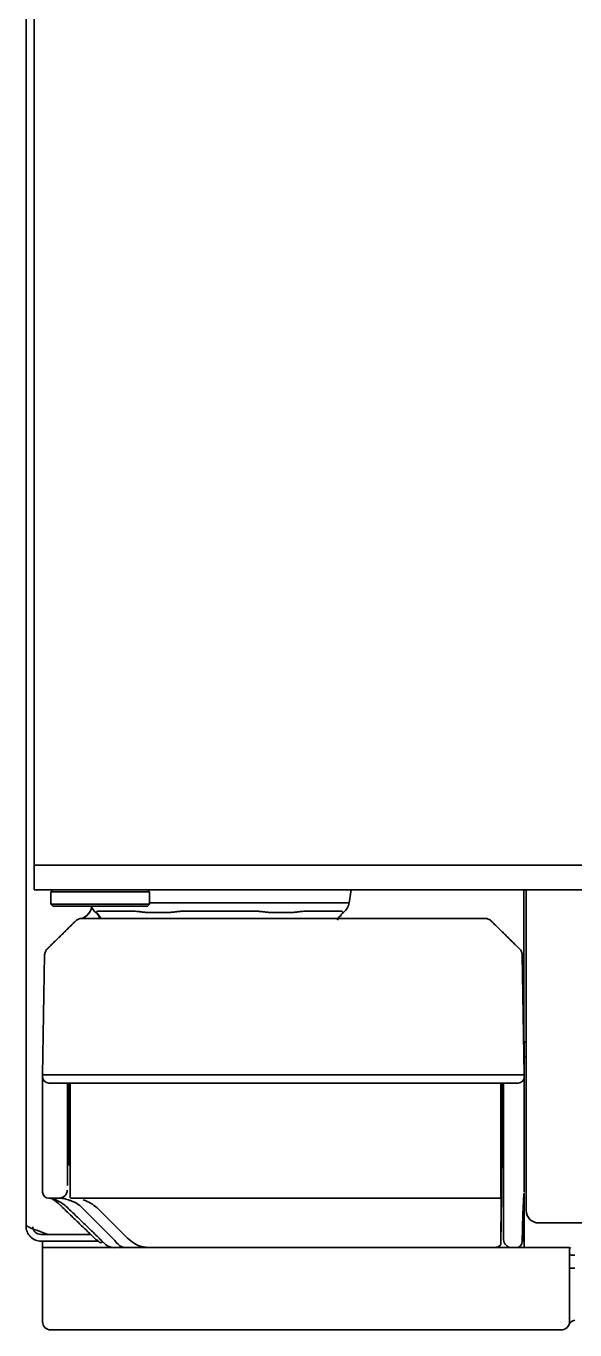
# Model space of a CAD drawing. Extents: x -760 to 4209, y 5795 to 10328.
# Drawn here: x 1850.1 to 1916.7, y 7999.4 to 8157.9 of the extents above; entities that cross this region are included whole.
import ezdxf

# ---------------------------------------------------------------- set-up
doc = ezdxf.new("R2010")
doc.units = 0
doc.header["$LTSCALE"] = 5
doc.layers.add('1', color=7, linetype='CONTINUOUS', true_color=0xffffff)

msp = doc.modelspace()

# ---------------------------------------------------------------- linework, layer by layer
at = {"layer": '1', "color": 7, "linetype": 'Continuous', "lineweight": 35}
for p, q in [((1851.05, 8799.4), (1851.05, 8055.9)), ((1850.05, 8012.25), (1850.05, 8787.58)), ((1851.05, 8052.9), (1851.05, 8055.9)), ((1853.05, 8055.9), (1851.05, 8055.9)), ((2032.23, 8055.9), (1853.05, 8055.9)), ((1851.05, 8052.9), (1853.05, 8052.9)), ((1853.05, 8052.9), (2032.23, 8052.9)), ((1853.3, 8052.9), (1853.05, 8052.65)), ((1853.05, 8052.65), (1865.05, 8052.65)), ((1853.05, 8052.65), (1853.05, 8051.15)), ((1865.05, 8052.65), (1864.8, 8052.9)), ((1865.05, 8051.15), (1865.05, 8052.65)), ((1889.28, 8051.32), (1889.55, 8052.9)), ((1910.52, 8032.48), (1910.52, 8052.91)), ((1910.8, 8013.9), (1910.8, 8052.9)), ((1865.05, 8051.15), (1853.05, 8051.15)), ((1853.05, 8051.15), (1853.3, 8050.9)), ((1864.8, 8050.9), (1865.05, 8051.15)), ((1889.28, 8051.32), (1865.06, 8051.32)), ((1864.8, 8050.9), (1853.3, 8050.9)), ((1858.57, 8050.14), (1858.51, 8050.14)), ((1858.87, 8050.3), (1862.77, 8050.3)), ((1859.09, 8049.54), (1859.12, 8049.5)), ((1864.86, 8050.14), (1867.26, 8050.14)), ((1869.65, 8050.3), (1877.46, 8050.3)), ((1879.84, 8050.14), (1882.25, 8050.14)), ((1884.34, 8050.3), (1888.24, 8050.3)), ((1888.18, 8049.64), (1888.12, 8049.64)), ((1888.54, 8050.14), (1888.6, 8050.14)), ((1859.32, 8049.4), (1903.28, 8049.4)), ((1852.05, 8030.4), (1852.31, 8044.99)), ((1910.3, 8044.99), (1910.55, 8030.4)), ((1910.55, 8032.6), (1910.55, 8034.4)), ((1910.55, 8034.4), (1910.81, 8034.4)), ((1910.55, 8032.6), (1910.81, 8032.6)), ((1910.55, 8030.4), (1910.55, 8032.6)), ((1852.06, 8030.14), (1852.05, 8030.4)), ((1852.05, 8030.4), (1859.05, 8030.4)), ((1852.05, 8029.23), (1852.05, 8017.57)), ((1852.06, 8028.83), (1852.05, 8029.23)), ((1852.06, 8030.06), (1852.06, 8030.14)), ((1859.06, 8029.4), (1852.81, 8029.4)), ((1855.07, 8016.96), (1855.18, 8029.4)), ((1855.3, 8019.43), (1855.3, 8029.4)), ((1855.41, 8028.11), (1855.39, 8029.4)), ((1903.56, 8030.4), (1859.05, 8030.4)), ((1903.55, 8029.4), (1859.06, 8029.4)), ((1909.8, 8029.4), (1903.55, 8029.4)), ((1910.55, 8030.4), (1903.56, 8030.4)), ((1907.72, 8029.4), (1907.7, 8028.15)), ((1907.8, 8029.4), (1907.8, 8019.4)), ((1908.04, 8016.96), (1907.93, 8029.4)), ((1910.55, 8030.4), (1910.55, 8030.14)), ((1910.55, 8030.14), (1910.55, 8030.06)), ((1910.55, 8029.23), (1910.55, 8029.25)), ((1910.55, 8017.57), (1910.55, 8029.23)), ((1910.55, 8028.83), (1910.55, 8029.23)), ((1852.06, 8017.6), (1852.06, 8028.33)), ((1855.07, 8028.52), (1855.07, 8017.8)), ((1855.41, 8017.46), (1855.41, 8027.95)), ((1907.7, 8027.95), (1907.7, 8017.46)), ((1908.04, 8017.8), (1908.04, 8028.52)), ((1910.55, 8028.33), (1910.55, 8017.6)), ((1855.3, 8019.43), (1855.3, 8019.4)), ((1907.8, 8019.4), (1907.74, 8015.65)), ((1907.8, 8019.4), (1907.8, 8015.78)), ((1852.06, 8017.26), (1852.05, 8017.57)), ((1852.06, 8016.15), (1852.05, 8016.4)), ((1908.05, 8016.39), (1908.04, 8016.96)), ((1908.05, 8016.2), (1908.05, 8016.39)), ((1910.55, 8017.26), (1910.55, 8017.57)), ((1910.55, 8016.15), (1910.55, 8016.4)), ((1852.06, 8016.14), (1852.06, 8016.15)), ((1852.81, 8015.41), (1852.81, 8015.4)), ((1854.06, 8015.4), (1852.81, 8015.4)), ((1854.38, 8015.4), (1854.06, 8015.4)), ((1855.37, 8015.65), (1855.37, 8015.65)), ((1855.37, 8015.65), (1855.37, 8015.65)), ((1855.62, 8015.4), (1855.62, 8015.4)), ((1907.49, 8015.4), (1855.62, 8015.4)), ((1907.49, 8015.4), (1907.49, 8015.4)), ((1907.7, 8009.82), (1907.8, 8015.78)), ((1907.74, 8015.65), (1907.74, 8015.52)), ((1907.74, 8015.65), (1907.74, 8015.65)), ((1908.04, 8010.98), (1908.04, 8015.22)), ((1910.42, 8014.28), (1910.46, 8015.02)), ((1910.46, 8015.02), (1910.46, 8015.04)), ((1910.52, 8011), (1910.52, 8015.94)), ((1910.55, 8016.15), (1910.55, 8016.14)), ((1910.55, 8011.2), (1910.55, 8016.03)), ((1854.25, 8014.53), (1854.26, 8014.52)), ((1854.28, 8014.51), (1854.42, 8014.37)), ((1854.79, 8014.52), (1854.93, 8014.39)), ((1860.82, 8010.28), (1856.58, 8014.52)), ((1858.68, 8014.23), (1862.38, 8010.57)), ((1907.73, 8014.4), (1907.7, 8010.74)), ((1850.05, 8012.25), (1850.05, 8012)), ((1910.52, 8012.39), (1910.55, 8012.39)), ((1912.3, 8012.4), (1919.8, 8012.4)), ((2640.3, 8012.4), (1912.3, 8012.4)), ((1851.85, 8011.34), (1852.18, 8011.19)), ((1852.18, 8011), (1851.85, 8011)), ((1852.18, 8010.2), (1851.85, 8010.2)), ((1852.05, 8009.4), (1852.05, 8010.2)), ((1852.18, 8011), (1853.03, 8011)), ((1853.03, 8010.2), (1852.18, 8010.2)), ((1853.03, 8011), (1857.91, 8011)), ((1853.03, 8011), (1857.91, 8011)), ((1853.03, 8010.2), (1858.8, 8010.2)), ((1857.45, 8011), (1857.45, 8011)), ((1908.05, 8010.39), (1908.04, 8010.83)), ((1910.31, 8010.26), (1910.31, 8010.14)), ((1910.55, 8010.2), (1910.31, 8010.2)), ((1910.34, 8011), (1910.52, 8011)), ((1910.35, 8011), (1910.35, 8010.2)), ((1910.55, 8011.4), (1910.52, 8011.4)), ((1910.55, 8009.4), (1910.55, 8011.2)), ((1852.05, 8009.4), (1856.05, 8009.4)), ((1852.05, 8000.4), (1852.05, 8009.4)), ((1856.05, 8009.4), (1860.81, 8009.4)), ((1862.24, 8009.4), (1860.81, 8009.4)), ((1862.82, 8009.4), (1862.24, 8009.4)), ((1865.64, 8009.4), (1862.82, 8009.4)), ((1865.38, 8009.42), (1865.38, 8009.42)), ((1865.38, 8009.42), (1910.55, 8009.42)), ((1865.64, 8009.4), (1865.64, 8009.42)), ((1916.05, 8009.4), (1865.64, 8009.4)), ((1906.7, 8009.42), (1906.7, 8009.42)), ((1907.3, 8009.4), (1907.3, 8009.46)), ((1909.05, 8009.4), (1907.3, 8009.4)), ((1909.56, 8009.4), (1909.05, 8009.4)), ((1909.56, 8009.4), (1910.55, 8009.4)), ((1916.05, 8009.4), (1916.05, 8000.4)), ((1916.2, 8008.5), (1916.71, 8008.5)), ((1916.05, 8006.9), (1916.7, 8006.9)), ((1856.05, 7999.4), (1853.05, 7999.4)), ((1912.05, 7999.4), (1856.05, 7999.4)), ((1915.05, 7999.4), (1912.05, 7999.4))]:
    msp.add_line(p, q, dxfattribs=at)
for centre, radius, start, end in [((1887.31, 8051.66), 2, 310.3644, 350), ((1856.09, 8051.25), 2, 292.4987, 345.5395), ((1859.8, 8051.66), 2, 202.3861, 229.6356), ((1857.21, 8048.62), 2, 30.9598, 49.6356), ((1859.36, 8049.9), 0.5, 210.9598, 239.2188), ((1889.9, 8048.62), 2, 130.3644, 149.0402), ((1852.81, 8030.15), 0.75, 181, 270), ((1909.8, 8030.15), 0.75, 270, 359), ((1907.71, 8026.15), 0.25, 0.5, 67.9564), ((1854.06, 8016.4), 1, 270, 359.5), ((1852.81, 8016.15), 0.75, 181, 270), ((1855.62, 8015.65), 0.25, 181, 270), ((1907.49, 8015.65), 0.25, 270, 359), ((1912.3, 8013.9), 1.5, 180, 270), ((1853.03, 8013), 2, 245, 270), ((1909.56, 8010.15), 0.75, 270, 359), ((1916.34, 8009.15), 0.283, 118.0725, 180), ((1916.34, 8008.75), 0.283, 180, 241.9275), ((1853.05, 8000.4), 1, 180, 270), ((1915.05, 8000.4), 1, 270, 0), ((1916.89, 7999.6), 1, 100.5465, 156.4218)]:
    msp.add_arc(centre, radius, start, end, dxfattribs=at)
for centre, major_axis, ratio, start_param, end_param in [((1856.09, 8051.25), (-2, 0.03), 1, 1.993026, 2.906572), ((1857.28, 8048.62), (0, 2), 0.995747, 5.252739, 5.578694), ((1858.72, 8051.4), (0, 2), 0.34202, 3.141593, 3.543617), ((1859.42, 8049.9), (0, 0.5), 0.995747, 2.111147, 2.469533), ((1887.69, 8049.9), (0, 0.5), 0.995731, 3.855579, 4.172039), ((1854.98, 8022.39), (0.07, 8), 0.007322, 5.585118, 5.780143), ((1908.13, 8022.39), (-0.07, 8), 0.007322, 0.503042, 0.698068), ((1852.24, 8022.39), (-0.14, 7.75), 0.014644, 0.590542, 0.697876), ((1855.58, 8022.4), (-0.13, 7.25), 0.014644, 0.662119, 0.697885), ((1907.53, 8022.4), (0.13, 7.25), 0.014644, 5.58531, 5.627582), ((1910.37, 8022.39), (0.14, 7.75), 0.014644, 5.585309, 5.692643), ((1855.13, 8022.39), (0.05, 6), 0.007322, 2.443525, 2.704319), ((1907.98, 8022.39), (-0.05, 6), 0.007322, 3.578867, 3.83966), ((1851.92, 8022.39), (-0.11, 6.25), 0.014644, 3.748689, 3.839469), ((1855.24, 8023.4), (-0.14, 7.75), 0.014644, 3.141337, 3.839469), ((1907.87, 8023.4), (0.14, 7.75), 0.014644, 2.443717, 3.141848), ((1908.09, 8012.39), (-0.03, 4), 0.008727, 0.317988, 0.785322), ((1910.69, 8022.39), (0.11, 6.25), 0.014644, 2.443716, 2.534496), ((1852.81, 8016.16), (0.75, 0.013), 0.998302, 3.141593, 4.694965), ((1855.62, 8015.65), (0, -0.25), 0.999893, 4.729842, 6.283185), ((1855.62, 8015.65), (0, 0.25), 0.999893, 1.58825, 3.141593), ((1853.7, 8012.4), (4, 0.08), 0.749739, 1.033696, 1.082401), ((1853.68, 8012.4), (4.05, 0.08), 0.740554, 0.758231, 1.034719), ((1855.78, 8011.4), (-4.09, 0.99), 0.946888, 4.175849, 4.643855), ((1907.49, 8015.65), (0, -0.25), 0.999893, 0, 1.553343), ((1907.66, 8011.4), (0.07, 4.25), 0.008725, 5.497939, 6.035025), ((1910.49, 8012.39), (0.07, 3.75), 0.030238, 0.459599, 0.785927), ((1852.09, 8012.4), (-3.91, 0.18), 0.765409, 3.985656, 3.9971), ((1859.36, 8010.67), (0.473, 0.582), 0.6052, 3.131593, 4.072662), ((1860.75, 8012.4), (-0.13, 3), 0.749413, 2.41717, 3.109922), ((1862.27, 8012.4), (0.05, 3), 0.674861, 2.366455, 2.878473), ((1864.94, 8013.4), (-0.63, 3.96), 0.922648, 2.211488, 2.753255), ((1907.45, 8009.83), (0.25, 0.002), 0.952691, 4.702955, 6.254471), ((1907.77, 8013.4), (0.07, 3.75), 0.008725, 2.356347, 2.832932), ((1908.02, 8012.39), (-0.02, 2), 0.008727, 3.807484, 3.926914), ((1909.05, 8010.4), (-1, -0.009), 1, 0, 1.56207), ((1862.26, 8012.4), (0.04, 3), 0.666585, 2.878084, 3.151463)]:
    msp.add_ellipse(centre, major_axis=major_axis, ratio=ratio, start_param=start_param, end_param=end_param, dxfattribs=at)
for points, knots in [([(1858.57, 8050.14), (1858.58, 8050.14), (1858.59, 8050.14), (1858.6, 8050.15), (1858.6, 8050.15), (1858.6, 8050.16), (1858.61, 8050.17), (1858.61, 8050.19), (1858.62, 8050.19), (1858.62, 8050.21), (1858.63, 8050.22), (1858.64, 8050.23), (1858.64, 8050.24), (1858.67, 8050.26), (1858.68, 8050.27), (1858.71, 8050.28)], [0, 0, 0, 0, 0.125, 0.125, 0.25, 0.25, 0.375, 0.375, 0.5, 0.5, 0.625, 0.625, 0.75, 0.75, 1, 1, 1, 1]), ([(1858.71, 8050.28), (1858.73, 8050.29), (1858.75, 8050.29), (1858.8, 8050.3), (1858.83, 8050.3), (1858.87, 8050.3)], [0, 0, 0, 0, 0.5, 0.5, 1, 1, 1, 1]), ([(1859.16, 8049.43), (1859.14, 8049.47), (1859.12, 8049.51), (1859.08, 8049.57), (1859.06, 8049.6), (1859.02, 8049.64), (1859.01, 8049.64), (1858.99, 8049.64)], [0, 0, 0, 0, 0.304363, 0.304363, 0.652181, 0.652181, 1, 1, 1, 1]), ([(1862.77, 8050.3), (1862.86, 8050.3), (1862.95, 8050.3), (1863.13, 8050.29), (1863.22, 8050.29), (1863.31, 8050.28)], [0, 0, 0, 0, 0.5, 0.5, 1, 1, 1, 1]), ([(1863.31, 8050.28), (1863.44, 8050.27), (1863.56, 8050.26), (1863.75, 8050.24), (1863.81, 8050.23), (1863.94, 8050.22), (1864.01, 8050.21), (1864.14, 8050.19), (1864.21, 8050.19), (1864.34, 8050.17), (1864.4, 8050.16), (1864.54, 8050.15), (1864.6, 8050.15), (1864.73, 8050.14), (1864.8, 8050.14), (1864.86, 8050.14)], [0, 0, 0, 0, 0.25, 0.25, 0.375, 0.375, 0.5, 0.5, 0.625, 0.625, 0.75, 0.75, 0.875, 0.875, 1, 1, 1, 1]), ([(1867.26, 8050.14), (1867.34, 8050.14), (1867.41, 8050.14), (1867.55, 8050.15), (1867.62, 8050.15), (1867.75, 8050.16), (1867.82, 8050.17), (1867.96, 8050.19), (1868.03, 8050.19), (1868.17, 8050.21), (1868.24, 8050.22), (1868.38, 8050.23), (1868.45, 8050.24), (1868.66, 8050.26), (1868.8, 8050.27), (1868.95, 8050.28)], [0, 0, 0, 0, 0.125, 0.125, 0.25, 0.25, 0.375, 0.375, 0.5, 0.5, 0.625, 0.625, 0.75, 0.75, 1, 1, 1, 1]), ([(1868.95, 8050.28), (1869.06, 8050.29), (1869.18, 8050.29), (1869.41, 8050.3), (1869.53, 8050.3), (1869.65, 8050.3)], [0, 0, 0, 0, 0.5, 0.5, 1, 1, 1, 1]), ([(1877.46, 8050.3), (1877.58, 8050.3), (1877.7, 8050.3), (1877.93, 8050.29), (1878.04, 8050.29), (1878.16, 8050.28)], [0, 0, 0, 0, 0.5, 0.5, 1, 1, 1, 1]), ([(1878.16, 8050.28), (1878.31, 8050.27), (1878.45, 8050.26), (1878.66, 8050.24), (1878.73, 8050.23), (1878.87, 8050.22), (1878.94, 8050.21), (1879.08, 8050.19), (1879.15, 8050.19), (1879.29, 8050.17), (1879.35, 8050.16), (1879.49, 8050.15), (1879.56, 8050.15), (1879.7, 8050.14), (1879.77, 8050.14), (1879.84, 8050.14)], [0, 0, 0, 0, 0.25, 0.25, 0.375, 0.375, 0.5, 0.5, 0.625, 0.625, 0.75, 0.75, 0.875, 0.875, 1, 1, 1, 1]), ([(1882.25, 8050.14), (1882.31, 8050.14), (1882.38, 8050.14), (1882.51, 8050.15), (1882.57, 8050.15), (1882.7, 8050.16), (1882.77, 8050.17), (1882.9, 8050.19), (1882.97, 8050.19), (1883.1, 8050.21), (1883.16, 8050.22), (1883.29, 8050.23), (1883.36, 8050.24), (1883.55, 8050.26), (1883.67, 8050.27), (1883.79, 8050.28)], [0, 0, 0, 0, 0.125, 0.125, 0.25, 0.25, 0.375, 0.375, 0.5, 0.5, 0.625, 0.625, 0.75, 0.75, 1, 1, 1, 1]), ([(1883.79, 8050.28), (1883.89, 8050.29), (1883.98, 8050.29), (1884.16, 8050.3), (1884.25, 8050.3), (1884.34, 8050.3)], [0, 0, 0, 0, 0.5, 0.5, 1, 1, 1, 1]), ([(1887.86, 8049.18), (1887.9, 8049.28), (1887.96, 8049.45), (1888.01, 8049.53), (1888.02, 8049.54), (1888.02, 8049.54)], [0, 0, 0, 0, 0.424746, 0.892089, 1, 1, 1, 1]), ([(1888.12, 8049.64), (1888.1, 8049.64), (1888.09, 8049.64), (1888.05, 8049.6), (1888.03, 8049.57), (1888.01, 8049.53), (1888, 8049.52), (1887.99, 8049.5), (1887.98, 8049.48), (1887.96, 8049.44), (1887.95, 8049.42)], [0, 0, 0, 0, 0.345416, 0.345416, 0.690831, 0.690831, 0.777185, 0.777185, 0.863539, 1, 1, 1, 1]), ([(1888.24, 8050.3), (1888.28, 8050.3), (1888.3, 8050.3), (1888.36, 8050.29), (1888.38, 8050.29), (1888.4, 8050.28)], [0, 0, 0, 0, 0.5, 0.5, 1, 1, 1, 1]), ([(1888.4, 8050.28), (1888.42, 8050.27), (1888.44, 8050.26), (1888.47, 8050.24), (1888.47, 8050.23), (1888.48, 8050.22), (1888.49, 8050.21), (1888.49, 8050.19), (1888.5, 8050.19), (1888.5, 8050.17), (1888.5, 8050.16), (1888.51, 8050.15), (1888.51, 8050.15), (1888.52, 8050.14), (1888.53, 8050.14), (1888.54, 8050.14)], [0, 0, 0, 0, 0.25, 0.25, 0.375, 0.375, 0.5, 0.5, 0.625, 0.625, 0.75, 0.75, 0.875, 0.875, 1, 1, 1, 1]), ([(1856.09, 8049.12), (1856.14, 8049.16), (1856.19, 8049.2), (1856.3, 8049.27), (1856.36, 8049.3), (1856.48, 8049.35), (1856.54, 8049.37), (1856.67, 8049.4), (1856.73, 8049.4), (1856.8, 8049.4)], [0, 0, 0, 0, 0.25, 0.25, 0.5, 0.5, 0.75, 0.75, 1, 1, 1, 1]), ([(1856.8, 8049.4), (1856.8, 8049.4), (1856.8, 8049.4), (1856.82, 8049.4), (1856.82, 8049.4), (1856.84, 8049.4), (1856.85, 8049.4), (1856.86, 8049.4), (1856.87, 8049.4), (1856.89, 8049.4), (1856.91, 8049.4), (1856.93, 8049.4), (1856.94, 8049.4), (1856.97, 8049.4), (1856.99, 8049.4), (1857.04, 8049.4), (1857.07, 8049.4), (1857.15, 8049.4), (1857.19, 8049.4), (1857.28, 8049.4), (1857.33, 8049.4), (1857.41, 8049.4), (1857.44, 8049.4), (1857.49, 8049.4), (1857.52, 8049.4), (1857.61, 8049.4), (1857.67, 8049.4), (1857.8, 8049.4), (1857.86, 8049.4), (1857.96, 8049.4), (1858, 8049.4), (1858.05, 8049.4), (1858.07, 8049.4), (1858.1, 8049.4), (1858.12, 8049.4), (1858.21, 8049.4), (1858.28, 8049.4), (1858.43, 8049.4), (1858.51, 8049.4), (1858.67, 8049.4), (1858.75, 8049.4), (1858.87, 8049.4), (1858.91, 8049.4), (1858.99, 8049.4), (1859.03, 8049.4), (1859.11, 8049.4), (1859.15, 8049.4), (1859.21, 8049.4), (1859.23, 8049.4), (1859.27, 8049.4), (1859.3, 8049.4), (1859.32, 8049.4)], [0, 0, 0, 0, 0.0625, 0.0625, 0.09375, 0.09375, 0.125, 0.125, 0.15625, 0.15625, 0.1875, 0.1875, 0.21875, 0.21875, 0.25, 0.25, 0.3125, 0.3125, 0.375, 0.375, 0.4375, 0.4375, 0.46875, 0.46875, 0.5, 0.5, 0.5625, 0.5625, 0.625, 0.625, 0.65625, 0.65625, 0.671875, 0.671875, 0.6875, 0.6875, 0.75, 0.75, 0.8125, 0.8125, 0.875, 0.875, 0.90625, 0.90625, 0.9375, 0.9375, 0.96875, 0.96875, 0.984375, 0.984375, 1, 1, 1, 1]), ([(1903.28, 8049.4), (1903.36, 8049.4), (1903.45, 8049.4), (1903.57, 8049.4), (1903.61, 8049.4), (1903.69, 8049.4), (1903.73, 8049.4), (1903.81, 8049.4), (1903.85, 8049.4), (1903.93, 8049.4), (1903.97, 8049.4), (1904.05, 8049.4), (1904.08, 8049.4), (1904.16, 8049.4), (1904.2, 8049.4), (1904.31, 8049.4), (1904.39, 8049.4), (1904.53, 8049.4), (1904.6, 8049.4), (1904.74, 8049.4), (1904.8, 8049.4), (1904.88, 8049.4), (1904.9, 8049.4), (1904.93, 8049.4), (1904.98, 8049.4), (1905.02, 8049.4), (1905.11, 8049.4), (1905.17, 8049.4), (1905.27, 8049.4), (1905.32, 8049.4), (1905.39, 8049.4), (1905.41, 8049.4), (1905.44, 8049.4), (1905.45, 8049.4), (1905.47, 8049.4), (1905.48, 8049.4), (1905.53, 8049.4), (1905.57, 8049.4), (1905.64, 8049.4), (1905.66, 8049.4), (1905.71, 8049.4), (1905.74, 8049.4), (1905.76, 8049.4), (1905.77, 8049.4), (1905.78, 8049.4), (1905.79, 8049.4), (1905.8, 8049.4), (1905.8, 8049.4), (1905.81, 8049.4), (1905.81, 8049.4), (1905.81, 8049.4), (1905.81, 8049.4), (1905.81, 8049.4)], [0, 0, 0, 0, 0.0625, 0.0625, 0.09375, 0.09375, 0.125, 0.125, 0.15625, 0.15625, 0.1875, 0.1875, 0.21875, 0.21875, 0.25, 0.25, 0.3125, 0.3125, 0.375, 0.375, 0.4375, 0.4375, 0.453125, 0.453125, 0.46875, 0.5, 0.5, 0.5625, 0.5625, 0.625, 0.625, 0.65625, 0.65625, 0.671875, 0.671875, 0.6875, 0.6875, 0.75, 0.75, 0.8125, 0.8125, 0.875, 0.875, 0.90625, 0.90625, 0.9375, 0.9375, 0.96875, 0.96875, 0.984375, 0.984375, 1, 1, 1, 1]), ([(1906.52, 8049.12), (1906.47, 8049.16), (1906.42, 8049.2), (1906.31, 8049.27), (1906.25, 8049.3), (1906.13, 8049.35), (1906.07, 8049.37), (1905.94, 8049.4), (1905.88, 8049.4), (1905.81, 8049.4)], [0, 0, 0, 0, 0.25, 0.25, 0.5, 0.5, 0.75, 0.75, 1, 1, 1, 1]), ([(1852.61, 8045.69), (1852.56, 8045.64), (1852.52, 8045.59), (1852.45, 8045.49), (1852.42, 8045.43), (1852.37, 8045.31), (1852.35, 8045.25), (1852.32, 8045.12), (1852.31, 8045.06), (1852.31, 8044.99)], [0, 0, 0, 0, 0.25, 0.25, 0.5, 0.5, 0.75, 0.75, 1, 1, 1, 1]), ([(1910, 8045.69), (1910.05, 8045.64), (1910.09, 8045.59), (1910.16, 8045.49), (1910.19, 8045.43), (1910.24, 8045.31), (1910.26, 8045.25), (1910.29, 8045.12), (1910.3, 8045.06), (1910.3, 8044.99)], [0, 0, 0, 0, 0.25, 0.25, 0.5, 0.5, 0.75, 0.75, 1, 1, 1, 1]), ([(1852.06, 8028.83), (1852.06, 8028.83), (1852.06, 8028.84), (1852.06, 8028.85), (1852.06, 8028.86), (1852.06, 8028.9), (1852.06, 8028.96), (1852.06, 8029.1), (1852.06, 8029.27), (1852.06, 8029.4), (1852.06, 8029.49), (1852.06, 8029.52), (1852.06, 8029.57), (1852.06, 8029.6), (1852.06, 8029.68), (1852.06, 8029.73), (1852.06, 8029.79), (1852.06, 8029.81), (1852.06, 8029.85), (1852.06, 8029.87), (1852.06, 8029.93), (1852.06, 8029.96), (1852.06, 8030), (1852.06, 8030.02), (1852.06, 8030.04), (1852.06, 8030.05), (1852.06, 8030.06), (1852.06, 8030.06), (1852.06, 8030.06), (1852.06, 8030.06)], [0, 0, 0, 0, 0.007812, 0.007812, 0.015625, 0.03125, 0.0625, 0.125, 0.25, 0.375, 0.375, 0.4375, 0.4375, 0.5, 0.5, 0.625, 0.625, 0.6875, 0.6875, 0.75, 0.75, 0.875, 0.875, 0.9375, 0.96875, 0.984375, 0.992188, 0.992188, 1, 1, 1, 1]), ([(1910.55, 8030.06), (1910.55, 8030.06), (1910.55, 8030.06), (1910.55, 8030.06), (1910.55, 8030.05), (1910.55, 8030.04), (1910.55, 8030.02), (1910.55, 8029.98), (1910.55, 8029.9), (1910.55, 8029.81), (1910.55, 8029.75), (1910.55, 8029.73), (1910.55, 8029.68), (1910.55, 8029.65), (1910.55, 8029.57), (1910.55, 8029.52), (1910.55, 8029.43), (1910.55, 8029.4), (1910.55, 8029.34), (1910.55, 8029.3), (1910.55, 8029.2), (1910.55, 8029.13), (1910.55, 8029.02), (1910.55, 8028.96), (1910.55, 8028.9), (1910.55, 8028.86), (1910.55, 8028.85), (1910.55, 8028.84), (1910.55, 8028.83), (1910.55, 8028.83)], [0, 0, 0, 0, 0.007812, 0.007812, 0.015625, 0.03125, 0.0625, 0.125, 0.25, 0.375, 0.375, 0.4375, 0.4375, 0.5, 0.5, 0.625, 0.625, 0.6875, 0.6875, 0.75, 0.75, 0.875, 0.875, 0.9375, 0.96875, 0.984375, 0.992187, 0.992187, 1, 1, 1, 1]), ([(1907.7, 8028.15), (1907.7, 8028.15), (1907.7, 8028.14), (1907.7, 8028.14), (1907.7, 8028.14), (1907.7, 8028.14)], [0, 0, 0, 0, 0.516205, 0.516205, 1, 1, 1, 1]), ([(1852.06, 8016.15), (1852.06, 8016.15), (1852.06, 8016.15), (1852.06, 8016.15), (1852.06, 8016.16), (1852.06, 8016.17), (1852.06, 8016.18), (1852.06, 8016.21), (1852.06, 8016.23), (1852.06, 8016.27), (1852.06, 8016.29), (1852.06, 8016.32), (1852.06, 8016.34), (1852.06, 8016.39), (1852.06, 8016.44), (1852.06, 8016.51), (1852.06, 8016.53), (1852.06, 8016.58), (1852.06, 8016.61), (1852.06, 8016.69), (1852.06, 8016.81), (1852.06, 8016.95), (1852.06, 8017.06), (1852.06, 8017.12), (1852.06, 8017.19), (1852.06, 8017.22), (1852.06, 8017.24), (1852.06, 8017.25), (1852.06, 8017.26)], [0, 0, 0, 0, 0.015625, 0.015625, 0.03125, 0.0625, 0.125, 0.125, 0.25, 0.25, 0.3125, 0.3125, 0.375, 0.375, 0.5, 0.5, 0.5625, 0.5625, 0.625, 0.625, 0.75, 0.875, 0.875, 0.9375, 0.96875, 0.984375, 0.984375, 1, 1, 1, 1]), ([(1910.55, 8017.26), (1910.55, 8017.25), (1910.55, 8017.24), (1910.55, 8017.22), (1910.55, 8017.19), (1910.55, 8017.12), (1910.55, 8017.06), (1910.55, 8016.95), (1910.55, 8016.88), (1910.55, 8016.78), (1910.55, 8016.75), (1910.55, 8016.69), (1910.55, 8016.66), (1910.55, 8016.58), (1910.55, 8016.53), (1910.55, 8016.46), (1910.55, 8016.44), (1910.55, 8016.39), (1910.55, 8016.37), (1910.55, 8016.32), (1910.55, 8016.25), (1910.55, 8016.21), (1910.55, 8016.18), (1910.55, 8016.17), (1910.55, 8016.16), (1910.55, 8016.15), (1910.55, 8016.15), (1910.55, 8016.15), (1910.55, 8016.15)], [0, 0, 0, 0, 0.015625, 0.015625, 0.03125, 0.0625, 0.125, 0.125, 0.25, 0.25, 0.3125, 0.3125, 0.375, 0.375, 0.5, 0.5, 0.5625, 0.5625, 0.625, 0.625, 0.75, 0.875, 0.875, 0.9375, 0.96875, 0.984375, 0.984375, 1, 1, 1, 1]), ([(1853.04, 8015.4), (1853.04, 8015.4), (1853.05, 8015.41), (1853.12, 8015.38), (1853.39, 8015.23), (1853.79, 8014.94), (1854.11, 8014.65), (1854.25, 8014.51)], [0, 0, 0, 0, 0.0284, 0.180113, 0.408365, 0.749257, 1, 1, 1, 1]), ([(1853.1, 8015.4), (1853.15, 8015.4), (1853.19, 8015.4), (1853.3, 8015.37), (1853.36, 8015.36), (1853.48, 8015.31), (1853.54, 8015.29), (1853.62, 8015.25), (1853.64, 8015.24), (1853.67, 8015.22), (1853.69, 8015.21), (1853.74, 8015.19), (1853.78, 8015.17), (1853.89, 8015.11), (1853.96, 8015.07), (1854.11, 8014.98), (1854.19, 8014.93), (1854.35, 8014.83), (1854.43, 8014.78), (1854.55, 8014.69), (1854.59, 8014.67), (1854.67, 8014.61), (1854.71, 8014.58), (1854.75, 8014.55)], [0, 0, 0, 0, 0.125, 0.125, 0.25, 0.25, 0.375, 0.375, 0.40625, 0.40625, 0.4375, 0.4375, 0.5, 0.5, 0.625, 0.625, 0.75, 0.75, 0.875, 0.875, 0.9375, 0.9375, 1, 1, 1, 1]), ([(1855.52, 8015.09), (1855.41, 8015.13), (1855.3, 8015.17), (1855.08, 8015.25), (1854.98, 8015.28), (1854.84, 8015.32), (1854.79, 8015.34), (1854.72, 8015.35), (1854.7, 8015.36), (1854.66, 8015.37), (1854.63, 8015.37), (1854.53, 8015.39), (1854.45, 8015.4), (1854.38, 8015.4)], [0, 0, 0, 0, 0.25, 0.25, 0.5, 0.5, 0.625, 0.625, 0.6875, 0.6875, 0.75, 0.75, 1, 1, 1, 1]), ([(1910.52, 8015.95), (1910.51, 8015.94), (1910.51, 8015.93), (1910.51, 8015.89), (1910.51, 8015.85), (1910.5, 8015.81), (1910.5, 8015.78), (1910.5, 8015.77), (1910.5, 8015.75)], [0, 0, 0, 0, 0.175555, 0.175555, 0.587778, 0.793889, 0.793889, 1, 1, 1, 1]), ([(1854.93, 8014.39), (1855.11, 8014.22), (1855.29, 8014.05), (1855.65, 8013.71), (1855.83, 8013.54), (1856.37, 8013.02), (1856.72, 8012.68), (1857.44, 8012), (1857.79, 8011.65), (1858.5, 8010.97), (1858.85, 8010.62), (1859.2, 8010.28)], [0, 0, 0, 0, 0.125, 0.125, 0.25, 0.25, 0.5, 0.5, 0.75, 0.75, 1, 1, 1, 1]), ([(1910.42, 8014.3), (1910.42, 8014.15), (1910.41, 8014.01), (1910.4, 8013.71), (1910.39, 8013.57), (1910.38, 8013.13), (1910.37, 8012.84), (1910.35, 8012.26), (1910.35, 8011.96), (1910.33, 8011.38), (1910.32, 8011.09), (1910.32, 8010.8)], [0, 0, 0, 0, 0.125, 0.125, 0.25, 0.25, 0.5, 0.5, 0.75, 0.75, 1, 1, 1, 1]), ([(1850.05, 8012.25), (1850.05, 8012.25), (1850.06, 8012.25), (1850.06, 8012.25), (1850.06, 8012.24), (1850.06, 8012.23), (1850.06, 8012.23)], [0, 0, 0, 0, 0.253656, 0.505818, 0.755049, 1, 1, 1, 1]), ([(1850.06, 8011.85), (1850.06, 8011.86), (1850.06, 8011.89), (1850.06, 8011.93), (1850.06, 8011.96), (1850.05, 8011.99), (1850.05, 8012)], [0, 0, 0, 0, 0.244951, 0.494182, 0.746344, 1, 1, 1, 1]), ([(1850.06, 8012.23), (1850.07, 8012.19), (1850.09, 8012.15), (1850.15, 8012.08), (1850.19, 8012.04), (1850.29, 8011.97), (1850.35, 8011.93), (1850.48, 8011.86), (1850.55, 8011.82), (1850.72, 8011.75), (1850.81, 8011.71), (1851, 8011.64), (1851.1, 8011.6), (1851.3, 8011.53), (1851.41, 8011.49), (1851.63, 8011.42), (1851.74, 8011.38), (1851.85, 8011.34)], [0, 0, 0, 0, 0.125, 0.125, 0.25, 0.25, 0.375, 0.375, 0.5, 0.5, 0.625, 0.625, 0.75, 0.75, 0.875, 0.875, 1, 1, 1, 1]), ([(1851.85, 8010.2), (1851.74, 8010.2), (1851.63, 8010.21), (1851.41, 8010.25), (1851.3, 8010.28), (1851.1, 8010.37), (1851, 8010.42), (1850.81, 8010.53), (1850.72, 8010.6), (1850.55, 8010.75), (1850.48, 8010.84), (1850.35, 8011.02), (1850.29, 8011.11), (1850.19, 8011.31), (1850.15, 8011.42), (1850.09, 8011.63), (1850.07, 8011.74), (1850.06, 8011.85)], [0, 0, 0, 0, 0.125, 0.125, 0.25, 0.25, 0.375, 0.375, 0.5, 0.5, 0.625, 0.625, 0.75, 0.75, 0.875, 0.875, 1, 1, 1, 1]), ([(1851.85, 8011), (1851.73, 8011), (1851.61, 8011.03), (1851.38, 8011.12), (1851.27, 8011.18), (1851.09, 8011.35), (1851.01, 8011.45), (1850.9, 8011.67), (1850.87, 8011.8), (1850.86, 8011.92)], [0, 0, 0, 0, 0.25, 0.25, 0.5, 0.5, 0.75, 0.75, 1, 1, 1, 1]), ([(1910.32, 8010.8), (1910.32, 8010.74), (1910.32, 8010.68), (1910.31, 8010.58), (1910.31, 8010.53), (1910.31, 8010.44), (1910.31, 8010.4), (1910.31, 8010.34), (1910.31, 8010.32), (1910.31, 8010.29), (1910.31, 8010.28), (1910.31, 8010.27), (1910.31, 8010.27), (1910.31, 8010.26), (1910.31, 8010.26), (1910.31, 8010.26)], [0, 0, 0, 0, 0.25, 0.25, 0.5, 0.5, 0.75, 0.75, 0.875, 0.9375, 0.96875, 0.984375, 0.992188, 0.992188, 1, 1, 1, 1]), ([(1864.13, 8009.52), (1864.21, 8009.5), (1864.3, 8009.48), (1864.44, 8009.46), (1864.49, 8009.46), (1864.55, 8009.45), (1864.56, 8009.45), (1864.59, 8009.45), (1864.6, 8009.45), (1864.64, 8009.44), (1864.67, 8009.44), (1864.8, 8009.43), (1864.91, 8009.43), (1865.06, 8009.42), (1865.08, 8009.42), (1865.14, 8009.42), (1865.17, 8009.42), (1865.26, 8009.42), (1865.32, 8009.42), (1865.38, 8009.42)], [0, 0, 0, 0, 0.25, 0.25, 0.375, 0.375, 0.40625, 0.40625, 0.4375, 0.4375, 0.5, 0.5, 0.75, 0.75, 0.8125, 0.8125, 0.875, 0.875, 1, 1, 1, 1]), ([(1906.7, 8009.42), (1906.75, 8009.42), (1906.8, 8009.42), (1906.88, 8009.42), (1906.9, 8009.42), (1906.94, 8009.43), (1906.95, 8009.43), (1906.97, 8009.43), (1906.99, 8009.43), (1907.04, 8009.43), (1907.09, 8009.43), (1907.15, 8009.44), (1907.17, 8009.44), (1907.21, 8009.45), (1907.24, 8009.45), (1907.28, 8009.46), (1907.31, 8009.47), (1907.32, 8009.47), (1907.36, 8009.49), (1907.38, 8009.5), (1907.41, 8009.51), (1907.41, 8009.52), (1907.43, 8009.53), (1907.43, 8009.54), (1907.45, 8009.56), (1907.45, 8009.57), (1907.45, 8009.59)], [0, 0, 0, 0, 0.125, 0.125, 0.1875, 0.1875, 0.21875, 0.21875, 0.25, 0.25, 0.375, 0.375, 0.4375, 0.4375, 0.5, 0.5625, 0.5625, 0.625, 0.625, 0.75, 0.75, 0.8125, 0.8125, 0.875, 0.875, 1, 1, 1, 1])]:
    msp.add_open_spline(points, degree=3, knots=knots, dxfattribs=at)
for points, degree in [([(1856.09, 8049.12), (1852.61, 8045.69)], 1), ([(1906.52, 8049.12), (1910, 8045.69)], 1), ([(1852.05, 8030.4), (1852.05, 8030.4), (1852.05, 8029.98), (1852.05, 8029.23)], 3), ([(1910.55, 8029.23), (1910.55, 8029.98), (1910.55, 8030.4), (1910.55, 8030.4)], 3), ([(1855.41, 8028.11), (1855.41, 8028.13), (1855.41, 8028.15), (1855.41, 8028.17)], 3), ([(1910.55, 8018.9), (1910.55, 8018.14), (1910.55, 8017.51), (1910.55, 8017.07)], 3), ([(1852.05, 8017.57), (1852.05, 8016.82), (1852.05, 8016.4), (1852.05, 8016.4)], 3), ([(1908.04, 8016.96), (1908.04, 8016.96), (1908.04, 8016.96), (1908.04, 8016.96)], 3), ([(1908.05, 8016.19), (1908.05, 8016.19), (1908.05, 8016.19), (1908.05, 8016.2)], 3), ([(1910.55, 8016.4), (1910.55, 8016.4), (1910.55, 8016.82), (1910.55, 8017.57)], 3), ([(1907.74, 8015.52), (1907.74, 8015.52), (1907.74, 8015.52), (1907.74, 8015.52)], 3), ([(1854.25, 8014.53), (1854.26, 8014.52), (1854.28, 8014.51)], 2), ([(1854.4, 8014.36), (1858.67, 8010.27)], 1), ([(1858.7, 8010.31), (1858.97, 8010.02)], 1), ([(1859.2, 8010.28), (1859.25, 8010.21), (1859.31, 8010.15), (1859.36, 8010.09)], 3), ([(1908.04, 8010.83), (1908.04, 8010.82), (1908.04, 8010.82), (1908.04, 8010.82)], 3)]:
    msp.add_open_spline(points, degree=degree, dxfattribs=at)

doc.saveas('drawing.dxf')
